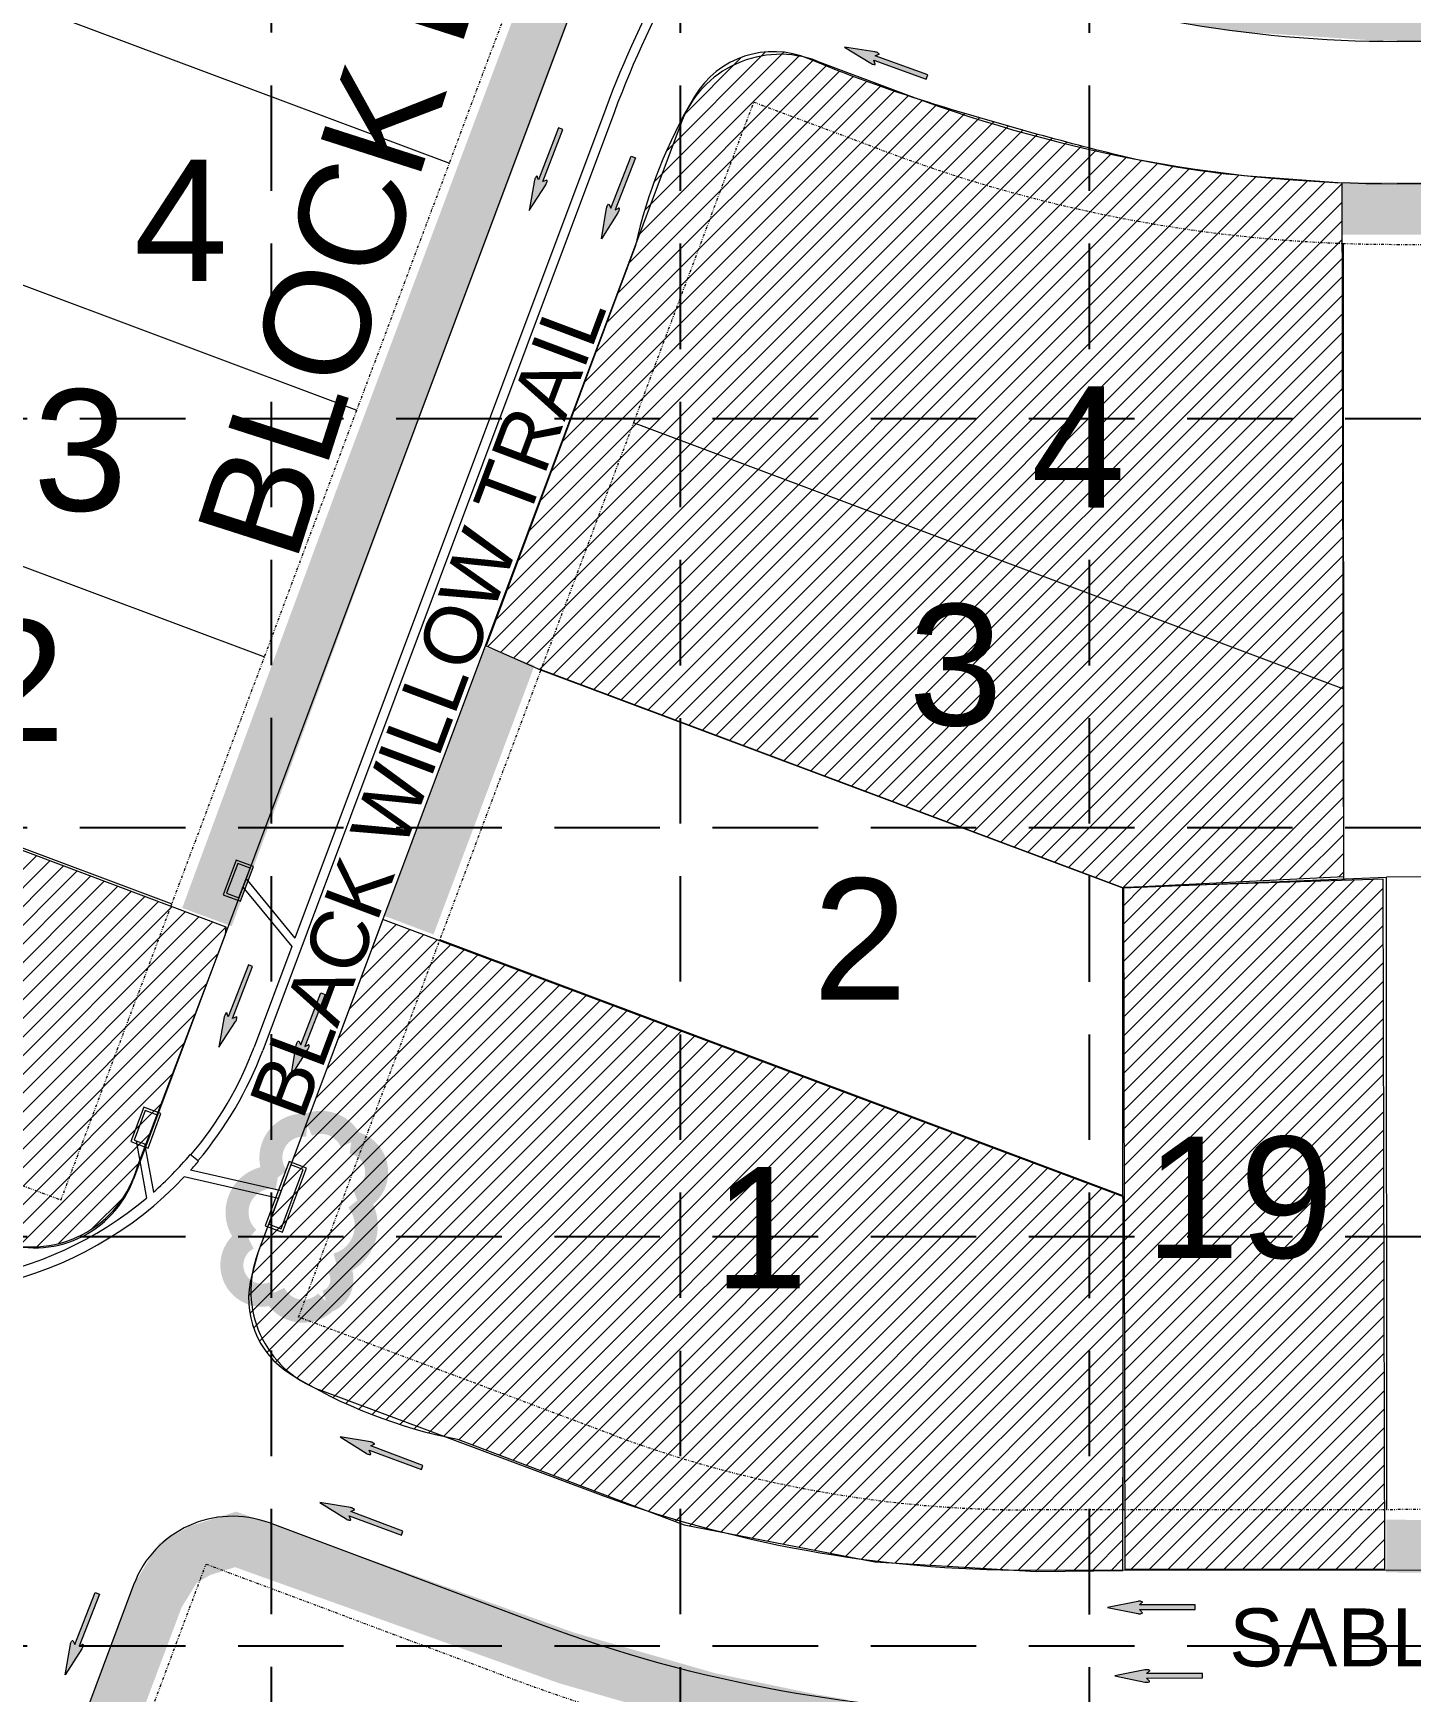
# Model space of a CAD drawing. Extents: x 218174 to 221286, y 216036 to 221010.
# Drawn here: x 219296.7 to 219558, y 217583.1 to 217897.7 of the extents above; entities that cross this region are included whole.
import ezdxf
from ezdxf.enums import TextEntityAlignment as Align

# ---------------------------------------------------------------- set-up
doc = ezdxf.new("R2010")
doc.units = 0
doc.header["$MEASUREMENT"] = 0
doc.linetypes.add('DASHED', pattern=[0.75, 0.5, -0.25])
doc.linetypes.add('DIVIDE', pattern=[1.25, 0.5, -0.25, 0, -0.25, 0, -0.25])
for name, color, linetype, lineweight in [('1 ARROWS', 7, 'Continuous', 0), ('1 BLOCK NUMBERS', 7, 'Continuous', 0), ('1 CURB LINE', 7, 'Continuous', 0), ('1 LOT NUMBERS', 7, 'Continuous', 0), ('1 STORM PIPE', 5, 'Continuous', 0), ('1 STREET NAMES', 7, 'Continuous', 0), ('PH.5-10', 7, 'Continuous', 0), ('PH.5-27', 7, 'Continuous', 0), ('PH.5-29', 7, 'Continuous', 0)]:
    doc.layers.add(name, color=color, linetype=linetype, lineweight=lineweight)
for name, color, linetype in [('1 EROSION BLANKETS', 84, 'Continuous'), ('1 INLET PROTECTION', 5, 'Continuous'), ('1 SODDED LOT', 2, 'Continuous'), ('GRID', 251, 'DASHED')]:
    doc.layers.add(name, color=color, linetype=linetype)
doc.styles.get("Standard").update_dxf_attribs({"font": 'ARIAL.TTF'})
pattern_1 = [(45, (0, 0), (-1.767766952966369, 1.767766952966369), [])]

msp = doc.modelspace()

# ---------------------------------------------------------------- hatches: boundary and pattern name
at = {"layer": '1 ARROWS', "linetype": 'Continuous', "lineweight": 0}
h = msp.add_hatch(color=256, dxfattribs=at)
edge = h.paths.add_edge_path()
edge.add_line((219456.4032871892, 217891.8071887529), (219456.0945066487, 217892.5652273926))
edge.add_line((219456.0945066487, 217892.5652273926), (219466.0486689981, 217888.968602841))
edge.add_line((219466.0486689981, 217888.968602841), (219466.3371497676, 217889.778784825))
edge.add_line((219466.3371497676, 217889.778784825), (219456.3867493844, 217893.3740501081))
edge.add_line((219456.3867493844, 217893.3740501081), (219457.0607614115, 217893.6621538888))
edge.add_line((219457.0607614115, 217893.6621538888), (219457.0620988821, 217893.6632769309))
edge.add_ellipse((219456.5749976773, 217893.889546527), major_axis=(-0.5266708864449745, 0.1903096417592375), ratio=0.2857142857481517, start_angle=162.8173277909528, end_angle=304.726933337379)
edge.add_line((219456.319660072, 217894.1216332586), (219456.3206297125, 217894.1209665627))
edge.add_line((219456.3206297125, 217894.1209665627), (219450.5437, 217895.0004))
edge.add_line((219450.5437, 217895.0004), (219455.5298512629, 217891.9441474487))
edge.add_line((219455.5298512629, 217891.9441474487), (219455.5283444045, 217891.9437355159))
edge.add_ellipse((219455.8807430118, 217891.9543258295), major_axis=(-0.5266708864953467, 0.1903096417445913), ratio=0.2857142856734704, start_angle=54.1684722203697, end_angle=194.4967194445842)
edge.add_line((219456.4032871892, 217891.8071887529), (219456.4032871892, 217891.8071887529))
h = msp.add_hatch(color=256, dxfattribs=at)
edge = h.paths.add_edge_path()
edge.add_line((219394.0728719411, 217869.797748196), (219393.3076484624, 217869.5072297558))
edge.add_line((219393.3076484624, 217869.5072297558), (219397.1418817144, 217879.3723045523))
edge.add_line((219397.1418817144, 217879.3723045523), (219396.3388487157, 217879.68012582))
edge.add_line((219396.3388487157, 217879.68012582), (219392.5060645314, 217869.8187793209))
edge.add_line((219392.5060645314, 217869.8187793209), (219392.2342024401, 217870.4995046343))
edge.add_line((219392.2342024401, 217870.4995046343), (219392.2331117856, 217870.5008686444))
edge.add_ellipse((219391.9952293958, 217870.0193320886), major_axis=(0.2028814224405995, 0.5219569718505458), ratio=0.2857142856948957, start_angle=-17.18267222984461, end_angle=124.7269333305307)
edge.add_line((219391.7570878791, 217869.7696319682), (219391.7577776296, 217869.7705853465))
edge.add_line((219391.7577776296, 217869.7705853465), (219390.7401, 217864.0164))
edge.add_line((219390.7401, 217864.0164), (219393.9150127293, 217868.9278468251))
edge.add_line((219393.9150127293, 217868.9278468251), (219393.915388418, 217868.9263305241))
edge.add_ellipse((219393.9132496073, 217869.2788817213), major_axis=(0.2028814224405849, 0.5219569718179337), ratio=0.2857142857165328, start_angle=234.1684722203754, end_angle=374.4967194431338)
edge.add_line((219394.0728719411, 217869.797748196), (219394.0728719411, 217869.797748196))
h = msp.add_hatch(color=256, dxfattribs=at)
edge = h.paths.add_edge_path()
edge.add_line((219405.8932157575, 217865.1946701068), (219406.2604334276, 217864.4631516894))
edge.add_line((219406.2604334276, 217864.4631516894), (219410.1076312762, 217874.3231784007))
edge.add_line((219410.1076312762, 217874.3231784007), (219410.9073510589, 217874.0068490114))
edge.add_line((219410.9073510589, 217874.0068490114), (219407.0616071777, 217864.1505486896))
edge.add_line((219407.0616071777, 217864.1505486896), (219407.7222375068, 217864.4681389573))
edge.add_line((219407.7222375068, 217864.4681389573), (219407.7239633875, 217864.4684061406))
edge.add_ellipse((219407.5735387571, 217863.9528113878), major_axis=(0.2035434977034157, 0.5216991776579245), ratio=0.2857142857715851, start_angle=235.27306666429962, end_angle=377.1826722196301, ccw=False)
edge.add_line((219407.580093308, 217863.6078206873), (219407.5802299709, 217863.6089894513))
edge.add_line((219407.5802299709, 217863.6089894513), (219404.4384, 217858.682))
edge.add_line((219404.4384, 217858.682), (219405.4211964624, 217864.4471102101))
edge.add_line((219405.4211964624, 217864.4471102101), (219405.4198942594, 217864.4462473206))
edge.add_ellipse((219405.6598960819, 217864.7045031248), major_axis=(0.2035434976990474, 0.5216991776448917), ratio=0.2857142857824418, start_angle=-14.496719439738285, end_angle=125.831527781479, ccw=False)
edge.add_line((219405.8932157575, 217865.1946701068), (219405.8932157575, 217865.1946701068))
h = msp.add_hatch(color=256, dxfattribs=at)
edge = h.paths.add_edge_path()
edge.add_line((219335.2171719411, 217711.082348196), (219334.4519484624, 217710.7918297558))
edge.add_line((219334.4519484624, 217710.7918297558), (219338.2861817144, 217720.6569045523))
edge.add_line((219338.2861817144, 217720.6569045523), (219337.4831487157, 217720.96472582))
edge.add_line((219337.4831487157, 217720.96472582), (219333.6503645314, 217711.1033793209))
edge.add_line((219333.6503645314, 217711.1033793209), (219333.3785024401, 217711.7841046343))
edge.add_line((219333.3785024401, 217711.7841046343), (219333.3774117856, 217711.7854686444))
edge.add_ellipse((219333.1395293958, 217711.3039320886), major_axis=(0.2028814224405995, 0.5219569718505458), ratio=0.2857142856948957, start_angle=-17.18267222984461, end_angle=124.7269333305307)
edge.add_line((219332.9013878791, 217711.0542319682), (219332.9020776296, 217711.0551853465))
edge.add_line((219332.9020776296, 217711.0551853465), (219331.8844, 217705.301))
edge.add_line((219331.8844, 217705.301), (219335.0593127293, 217710.2124468251))
edge.add_line((219335.0593127293, 217710.2124468251), (219335.059688418, 217710.2109305241))
edge.add_ellipse((219335.0575496073, 217710.5634817213), major_axis=(0.2028814224405849, 0.5219569718179337), ratio=0.2857142857165328, start_angle=234.1684722203754, end_angle=374.4967194431338)
edge.add_line((219335.2171719411, 217711.082348196), (219335.2171719411, 217711.082348196))
h = msp.add_hatch(color=256, dxfattribs=at)
edge = h.paths.add_edge_path()
edge.add_line((219347.0375157575, 217706.4792701068), (219347.4047334275, 217705.7477516894))
edge.add_line((219347.4047334275, 217705.7477516894), (219351.2519312762, 217715.6077784007))
edge.add_line((219351.2519312762, 217715.6077784007), (219352.0516510589, 217715.2914490114))
edge.add_line((219352.0516510589, 217715.2914490114), (219348.2059071777, 217705.4351486896))
edge.add_line((219348.2059071777, 217705.4351486896), (219348.8665375068, 217705.7527389573))
edge.add_line((219348.8665375068, 217705.7527389573), (219348.8682633875, 217705.7530061406))
edge.add_ellipse((219348.7178387571, 217705.2374113878), major_axis=(0.2035434977034157, 0.5216991776579245), ratio=0.2857142857715851, start_angle=235.27306666429962, end_angle=377.1826722196301, ccw=False)
edge.add_line((219348.724393308, 217704.8924206873), (219348.7245299709, 217704.8935894514))
edge.add_line((219348.7245299709, 217704.8935894514), (219345.5827, 217699.9666))
edge.add_line((219345.5827, 217699.9666), (219346.5654964624, 217705.7317102101))
edge.add_line((219346.5654964624, 217705.7317102101), (219346.5641942594, 217705.7308473206))
edge.add_ellipse((219346.8041960819, 217705.9891031248), major_axis=(0.2035434976990474, 0.5216991776448917), ratio=0.2857142857824418, start_angle=-14.496719439738285, end_angle=125.831527781479, ccw=False)
edge.add_line((219347.0375157575, 217706.4792701068), (219347.0375157575, 217706.4792701068))
h = msp.add_hatch(color=256, dxfattribs=at)
edge = h.paths.add_edge_path()
edge.add_line((219360.6952064736, 217628.1525165617), (219360.3953205385, 217628.9141177585))
edge.add_line((219360.3953205385, 217628.9141177585), (219370.3066992261, 217625.2012184439))
edge.add_line((219370.3066992261, 217625.2012184439), (219370.6046440386, 217626.0079679969))
edge.add_line((219370.6046440386, 217626.0079679969), (219360.6970111479, 217629.7194640993))
edge.add_line((219360.6970111479, 217629.7194640993), (219361.3743494543, 217629.9996582897))
edge.add_line((219361.3743494543, 217629.9996582897), (219361.3756999793, 217630.0007655987))
edge.add_ellipse((219360.8912808281, 217630.2327215874), major_axis=(-0.5244070599993322, 0.1964616936256212), ratio=0.2857142857422092, start_angle=162.8173277787281, end_angle=304.7269333291549)
edge.add_line((219360.6386774836, 217630.4677813375), (219360.6396392535, 217630.4671033369))
edge.add_line((219360.6396392535, 217630.4671033369), (219354.8734, 217631.4141))
edge.add_line((219354.8734, 217631.4141), (219359.8234336292, 217628.2996901243))
edge.add_line((219359.8234336292, 217628.2996901243), (219359.8219220521, 217628.2992958587))
edge.add_ellipse((219360.174420471, 217628.3057603433), major_axis=(-0.5244070599616105, 0.1964616936404331), ratio=0.2857142857404393, start_angle=54.16847222172433, end_angle=194.4967194400285)
edge.add_line((219360.6952064736, 217628.1525165617), (219360.6952064736, 217628.1525165617))
h = msp.add_hatch(color=256, dxfattribs=at)
edge = h.paths.add_edge_path()
edge.add_line((219356.8887064736, 217615.6962165617), (219356.5888205385, 217616.4578177585))
edge.add_line((219356.5888205385, 217616.4578177585), (219366.5001992261, 217612.7449184439))
edge.add_line((219366.5001992261, 217612.7449184439), (219366.7981440386, 217613.5516679969))
edge.add_line((219366.7981440386, 217613.5516679969), (219356.8905111479, 217617.2631640993))
edge.add_line((219356.8905111479, 217617.2631640993), (219357.5678494543, 217617.5433582897))
edge.add_line((219357.5678494543, 217617.5433582897), (219357.5691999793, 217617.5444655987))
edge.add_ellipse((219357.0847808281, 217617.7764215874), major_axis=(-0.5244070599993322, 0.1964616936256212), ratio=0.2857142857422092, start_angle=162.8173277787281, end_angle=304.7269333291549)
edge.add_line((219356.8321774836, 217618.0114813375), (219356.8331392535, 217618.0108033369))
edge.add_line((219356.8331392535, 217618.0108033369), (219351.0669, 217618.9578))
edge.add_line((219351.0669, 217618.9578), (219356.0169336292, 217615.8433901243))
edge.add_line((219356.0169336292, 217615.8433901243), (219356.0154220521, 217615.8429958587))
edge.add_ellipse((219356.367920471, 217615.8494603433), major_axis=(-0.5244070599616105, 0.1964616936404331), ratio=0.2857142857404393, start_angle=54.16847222172433, end_angle=194.4967194400285)
edge.add_line((219356.8887064736, 217615.6962165617), (219356.8887064736, 217615.6962165617))
h = msp.add_hatch(color=256, dxfattribs=at)
edge = h.paths.add_edge_path()
edge.add_line((219304.1990157575, 217592.7784701068), (219304.5662334276, 217592.0469516894))
edge.add_line((219304.5662334276, 217592.0469516894), (219308.4134312762, 217601.9069784007))
edge.add_line((219308.4134312762, 217601.9069784007), (219309.2131510589, 217601.5906490114))
edge.add_line((219309.2131510589, 217601.5906490114), (219305.3674071777, 217591.7343486896))
edge.add_line((219305.3674071777, 217591.7343486896), (219306.0280375068, 217592.0519389573))
edge.add_line((219306.0280375068, 217592.0519389573), (219306.0297633875, 217592.0522061406))
edge.add_ellipse((219305.8793387571, 217591.5366113878), major_axis=(0.2035434977034157, 0.5216991776579245), ratio=0.2857142857715851, start_angle=235.27306666429962, end_angle=377.1826722196301, ccw=False)
edge.add_line((219305.885893308, 217591.1916206873), (219305.8860299709, 217591.1927894513))
edge.add_line((219305.8860299709, 217591.1927894513), (219302.7442, 217586.2658))
edge.add_line((219302.7442, 217586.2658), (219303.7269964624, 217592.0309102101))
edge.add_line((219303.7269964624, 217592.0309102101), (219303.7256942594, 217592.0300473206))
edge.add_ellipse((219303.9656960819, 217592.2883031247), major_axis=(0.2035434976990474, 0.5216991776448917), ratio=0.2857142857824418, start_angle=-14.496719439738285, end_angle=125.831527781479, ccw=False)
edge.add_line((219304.1990157575, 217592.7784701068), (219304.1990157575, 217592.7784701068))
h = msp.add_hatch(color=256, dxfattribs=at)
edge = h.paths.add_edge_path()
edge.add_line((219507.0607636337, 217598.0618356678), (219506.5123641338, 217598.6694753357))
edge.add_line((219506.5123641338, 217598.6694753357), (219517.0963616695, 217598.6764320087))
edge.add_line((219517.0963616695, 217598.6764320087), (219517.0917964079, 217599.5364291793))
edge.add_line((219517.0917964079, 217599.5364291793), (219506.5117988712, 217599.5294751355))
edge.add_line((219506.5117988712, 217599.5294751355), (219507.0474701054, 217600.0298273223))
edge.add_line((219507.0474701054, 217600.0298273223), (219507.0483453631, 217600.0313386049))
edge.add_ellipse((219506.51330957, 217600.0782662476), major_axis=(0.5599998615532713, 0.0003552633289161045), ratio=0.285714285782874, start_angle=-17.18267221625714, end_angle=124.7269333395045)
edge.add_line((219506.1942133044, 217600.2095640491), (219506.195351993, 217600.2092672761))
edge.add_line((219506.195351993, 217600.2092672761), (219500.4641, 217599.0695))
edge.add_line((219500.4641, 217599.0695), (219506.1928742591, 217597.8932651862))
edge.add_line((219506.1928742591, 217597.8932651862), (219506.1915976449, 217597.8923648714))
edge.add_ellipse((219506.5193414462, 217598.0222915023), major_axis=(0.559999861632264, 0.0003552633078976983), ratio=0.285714285658997, start_angle=234.1684722274062, end_angle=374.4967194531899)
edge.add_line((219507.0607636337, 217598.0618356678), (219507.0607636337, 217598.0618356678))
h = msp.add_hatch(color=256, dxfattribs=at)
edge = h.paths.add_edge_path()
edge.add_line((219508.4110636337, 217585.0627356678), (219507.8626641337, 217585.6703753357))
edge.add_line((219507.8626641337, 217585.6703753357), (219518.4466616695, 217585.6773320087))
edge.add_line((219518.4466616695, 217585.6773320087), (219518.4420964079, 217586.5373291793))
edge.add_line((219518.4420964079, 217586.5373291793), (219507.8620988712, 217586.5303751355))
edge.add_line((219507.8620988712, 217586.5303751355), (219508.3977701054, 217587.0307273223))
edge.add_line((219508.3977701054, 217587.0307273223), (219508.3986453631, 217587.0322386049))
edge.add_ellipse((219507.86360957, 217587.0791662476), major_axis=(0.5599998615532713, 0.0003552633289161045), ratio=0.285714285782874, start_angle=-17.18267221625714, end_angle=124.7269333395045)
edge.add_line((219507.5445133044, 217587.210464049), (219507.545651993, 217587.2101672761))
edge.add_line((219507.545651993, 217587.2101672761), (219501.8144, 217586.0704))
edge.add_line((219501.8144, 217586.0704), (219507.5431742591, 217584.8941651862))
edge.add_line((219507.5431742591, 217584.8941651862), (219507.5418976449, 217584.8932648714))
edge.add_ellipse((219507.8696414462, 217585.0231915023), major_axis=(0.559999861632264, 0.0003552633078976983), ratio=0.285714285658997, start_angle=234.1684722274062, end_angle=374.4967194531899)
edge.add_line((219508.4110636337, 217585.0627356678), (219508.4110636337, 217585.0627356678))
at = {"layer": '1 SODDED LOT', "linetype": 'Continuous', "lineweight": 0}
h = msp.add_hatch(dxfattribs=at)
h.set_pattern_fill('ANSI31', color=256, scale=20, style=0)
h.set_pattern_definition(pattern_1)
h.paths.add_polyline_path([(219765.1061654834, 217737.7112028543), (219820.4559597838, 217737.8803445924), (219820.3674063963, 217869.238810805), (219764.7284529509, 217869.238810805)])
edge = h.paths.add_edge_path()
edge.add_line((219392.9191595434, 217776.9329323082), (219503.1874212205, 217735.6347871001))
edge.add_line((219503.1874212205, 217735.6347871001), (219545.2747610155, 217737.7092689456))
edge.add_line((219545.2747610155, 217737.7092689456), (219544.9620388578, 217869.1989282809))
edge.add_line((219544.9620388578, 217869.1989282809), (219527.9462781606, 217870.4934774914))
edge.add_arc((219540.1072720005, 218030.339514504), 160.3079702316812, 256.0939915324485, 265.6493513546174, ccw=False)
edge.add_arc((219648.6875470878, 218468.8948250548), 612.1048676870912, 252.6748337847304, 256.09399153244783, ccw=False)
edge.add_arc((219542.3894157452, 218128.1380474948), 255.1532264525371, 247.2631150643335, 252.6748337847356, ccw=False)
edge.add_arc((219437.0571690961, 217876.7878352619), 17.37532503085557, 67.26311506433757, 149.2815408320726)
edge.add_arc((219504.7329934974, 217836.575375594), 96.09672695517695, 149.2815408320733, 167.4738396491667)
edge.add_line((219410.9236490118, 217857.4173481176), (219382.5628099379, 217781.4852028124))
edge.add_line((219382.5628099379, 217781.4852028124), (219392.9191595434, 217776.9329323082))
edge = h.paths.add_edge_path()
edge.add_line((219503.4939324754, 217676.9185169477), (219362.9973775945, 217729.5505135075))
edge.add_line((219362.9973775945, 217729.5505135075), (219339.3473268799, 217666.4878125329))
edge.add_line((219339.3473268799, 217666.4878125329), (219338.1342159053, 217662.0878228623))
edge.add_arc((219354.3549170688, 217657.6156508641), 16.82591657585175, 164.5860589113822, 238.3547042884601)
edge.add_arc((219394.9915523368, 217723.5527015924), 94.27932698923483, 238.3547042884571, 259.0998695616377)
edge.add_line((219377.163550473, 217630.9743356148), (219420.1330092127, 217614.6985716896))
edge.add_line((219420.1330092127, 217614.6985716896), (219456.3142073067, 217607.7152621635))
edge.add_line((219456.3142073067, 217607.7152621635), (219486.9383335118, 217605.8493645292))
edge.add_line((219486.9383335118, 217605.8493645292), (219503.3708029281, 217606.0359461865))
edge.add_line((219503.3708029281, 217606.0359461865), (219503.4939324754, 217676.9185169477))
h.paths.add_polyline_path([(219603.4444759357, 217617.6123004232), (219603.3948313999, 217737.5521012289), (219653.3020606622, 217737.670556031), (219653.5884238337, 217606.336223146), (219603.6218388302, 217606.2179073074)])
edge = h.paths.add_edge_path()
edge.add_line((219852.9123236596, 217617.6052711863), (219855.3005118329, 217737.6588599365))
edge.add_line((219855.3005118329, 217737.6588599365), (219875.2088671156, 217737.8274226601))
edge.add_line((219875.2088671156, 217737.8274226601), (219897.6026933723, 217737.7970012343))
edge.add_line((219897.6026933723, 217737.7970012343), (219935.7913363573, 217732.254986373))
edge.add_line((219935.7913363573, 217732.254986373), (219947.0355462575, 217729.8720750428))
edge.add_line((219947.0355462575, 217729.8720750428), (219930.2047466727, 217615.4713824452))
edge.add_arc((219912.3045011365, 217618.1048931199), 18.09293145760962, 260.3650620723883, 351.6305997655007, ccw=False)
edge.add_arc((219833.2218586187, 217152.2679152177), 454.4090837006611, 80.3650620723886, 85.7845043544528)
edge.add_arc((219831.6893068656, 217131.4755206466), 475.2578819124253, 85.78450435445103, 87.49857078249657)
edge.add_line((219852.4316083198, 217606.2805451043), (219852.9123236596, 217617.6052711863))
edge = h.paths.add_edge_path()
edge.add_line((220000.0525809571, 218320.7632946134), (219925.434517199, 218320.7632946134))
edge.add_line((219925.434517199, 218320.7632946134), (219925.434517199, 218269.9905601809))
edge.add_line((219925.434517199, 218269.9905601809), (219923.4472844212, 218248.1023269008))
edge.add_line((219923.4472844212, 218248.1023269008), (219920.534306976, 218229.5565594878))
edge.add_line((219920.534306976, 218229.5565594878), (219917.7289211493, 218215.0147241945))
edge.add_line((219917.7289211493, 218215.0147241945), (219916.6530263058, 218207.9868073855))
edge.add_line((219916.6530263058, 218207.9868073855), (219916.4972628395, 218205.0294441133))
edge.add_line((219916.4972628395, 218205.0294441133), (219917.353983247, 218200.2821151785))
edge.add_arc((219934.1992905071, 218203.3220811673), 17.11741130833459, 190.2297042983687, 277.5072626087335)
edge.add_line((219936.4357121874, 218186.3513950302), (219975.899639205, 218186.6216442937))
edge.add_arc((219975.7769790978, 218204.5334397019), 17.91221539188102, 270.3923557880413, 313.4071270366879)
edge.add_arc((220009.5342013662, 218168.8450715152), 31.21221518089459, 105.3867092977666, 133.4071270366938, ccw=False)
edge.add_line((220001.2525871402, 218198.9385465939), (220000.0525809571, 218320.7632946134))
edge = h.paths.add_edge_path()
edge.add_line((220103.9063460088, 218319.2931418621), (220193.1174061307, 218318.0194140158))
edge.add_line((220193.1174061307, 218318.0194140158), (220163.8746402019, 218119.3564555208))
edge.add_line((220163.8746402019, 218119.3564555208), (220042.1798327391, 218137.385892475))
edge.add_line((220042.1798327391, 218137.385892475), (220044.5861840681, 218140.0835561292))
edge.add_arc((220017.8112615566, 218163.9671378602), 35.87926910901607, 318.266620132014, 424.3727808259927)
edge.add_line((220033.3295523622, 218196.3168612325), (220103.9063460088, 218319.2931418621))
h.paths.add_polyline_path([(220038.0755571806, 218086.6000838933), (220156.7645438057, 218069.3358957644), (220149.3917326238, 218020.026713317), (220019.239468379, 218038.7625364746), (220026.7336376136, 218088.8372225137)])
h.paths.add_polyline_path([(220135.1579868303, 217920.9188147582), (220004.8329058157, 217939.7023602972), (220019.4060676236, 218038.7803422446), (220149.5912344302, 218019.9564301764)])
h.paths.add_polyline_path([(220113.4777527536, 217772.4574738778), (219983.324186567, 217791.3613502262), (219990.7721261952, 217841.3908731282), (220120.6636178954, 217821.9098234694)])
at = {"layer": '1 SODDED LOT', "lineweight": 0}
h = msp.add_hatch(dxfattribs=at)
h.set_pattern_fill('ANSI31', color=256, scale=20, style=0)
h.set_pattern_definition(pattern_1)
edge = h.paths.add_edge_path()
edge.add_line((219333.2442447657, 217728.0850613184), (219210.5836443657, 217774.271691537))
edge.add_line((219210.5836443657, 217774.271691537), (219185.8771272681, 217708.0417981517))
edge.add_line((219185.8771272681, 217708.0417981517), (219289.0447995017, 217668.804488509))
edge.add_arc((219296.422185386, 217688.2020398646), 20.75309184376844, 249.1769078310504, 345.2017857454889)
edge.add_line((219316.4869251826, 217682.901375947), (219333.1573860765, 217726.7299156248))
edge.add_line((219333.1573860765, 217726.7299156248), (219333.2442447657, 217728.0850613184))
h = msp.add_hatch(dxfattribs=at)
h.set_pattern_fill('ANSI31', color=256, scale=20, style=0)
h.set_pattern_definition(pattern_1)
h.paths.add_polyline_path([(219503.4645937482, 217735.6361273538), (219503.7046782892, 217606.3214582752), (219553.0369951117, 217606.3214582752), (219552.7380153436, 217737.1939044171)])

# ---------------------------------------------------------------- linework, layer by layer
at = {"layer": '1 ARROWS', "linetype": 'Continuous', "lineweight": 0}
for p, q in [((219456.3206297125, 217894.1209665627), (219450.5437, 217895.0004)), ((219450.5437, 217895.0004), (219455.5298512629, 217891.9441474487)), ((219456.319660072, 217894.1216332586), (219456.3206297125, 217894.1209665627)), ((219456.3867493844, 217893.3740501081), (219457.0607614115, 217893.6621538888)), ((219466.3371497676, 217889.778784825), (219456.3867493844, 217893.3740501081)), ((219457.0607614115, 217893.6621538888), (219457.0620988821, 217893.6632769309)), ((219455.5298512629, 217891.9441474487), (219455.5283444045, 217891.9437355159)), ((219456.4032871892, 217891.8071887529), (219456.0945066487, 217892.5652273926)), ((219456.0945066487, 217892.5652273926), (219466.0486689981, 217888.968602841)), ((219456.4032871892, 217891.8071887529), (219456.4032871892, 217891.8071887529)), ((219466.0486689981, 217888.968602841), (219466.3371497676, 217889.778784825)), ((219396.3388487157, 217879.68012582), (219392.5060645314, 217869.8187793209)), ((219393.3076484624, 217869.5072297558), (219397.1418817144, 217879.3723045523)), ((219397.1418817144, 217879.3723045523), (219396.3388487157, 217879.68012582)), ((219406.2604334276, 217864.4631516894), (219410.1076312762, 217874.3231784007)), ((219410.1076312762, 217874.3231784007), (219410.9073510589, 217874.0068490114)), ((219410.9073510589, 217874.0068490114), (219407.0616071777, 217864.1505486896)), ((219391.7577776296, 217869.7705853465), (219390.7401, 217864.0164)), ((219390.7401, 217864.0164), (219393.9150127293, 217868.9278468251)), ((219391.7570878791, 217869.7696319682), (219391.7577776296, 217869.7705853465)), ((219392.2342024401, 217870.4995046343), (219392.2331117856, 217870.5008686444)), ((219392.5060645314, 217869.8187793209), (219392.2342024401, 217870.4995046343)), ((219394.0728719411, 217869.797748196), (219393.3076484624, 217869.5072297558)), ((219393.9150127293, 217868.9278468251), (219393.915388418, 217868.9263305241)), ((219394.0728719411, 217869.797748196), (219394.0728719411, 217869.797748196)), ((219405.8932157575, 217865.1946701068), (219406.2604334276, 217864.4631516894)), ((219405.8932157575, 217865.1946701068), (219405.8932157575, 217865.1946701068)), ((219404.4384, 217858.682), (219405.4211964624, 217864.4471102101)), ((219407.5802299709, 217863.6089894513), (219404.4384, 217858.682)), ((219405.4211964624, 217864.4471102101), (219405.4198942594, 217864.4462473206)), ((219407.0616071777, 217864.1505486896), (219407.7222375068, 217864.4681389573)), ((219407.580093308, 217863.6078206873), (219407.5802299709, 217863.6089894513)), ((219407.7222375068, 217864.4681389573), (219407.7239633875, 217864.4684061406)), ((219337.4831487157, 217720.96472582), (219333.6503645314, 217711.1033793209)), ((219334.4519484624, 217710.7918297558), (219338.2861817144, 217720.6569045523)), ((219338.2861817144, 217720.6569045523), (219337.4831487157, 217720.96472582)), ((219347.4047334275, 217705.7477516894), (219351.2519312762, 217715.6077784007)), ((219352.0516510589, 217715.2914490114), (219348.2059071777, 217705.4351486896)), ((219351.2519312762, 217715.6077784007), (219352.0516510589, 217715.2914490114)), ((219332.9020776296, 217711.0551853465), (219331.8844, 217705.301)), ((219332.9013878791, 217711.0542319682), (219332.9020776296, 217711.0551853465)), ((219333.3785024401, 217711.7841046343), (219333.3774117856, 217711.7854686444)), ((219333.6503645314, 217711.1033793209), (219333.3785024401, 217711.7841046343)), ((219335.2171719411, 217711.082348196), (219334.4519484624, 217710.7918297558)), ((219335.2171719411, 217711.082348196), (219335.2171719411, 217711.082348196)), ((219331.8844, 217705.301), (219335.0593127293, 217710.2124468251)), ((219335.0593127293, 217710.2124468251), (219335.059688418, 217710.2109305241)), ((219345.5827, 217699.9666), (219346.5654964624, 217705.7317102101)), ((219348.7245299709, 217704.8935894514), (219345.5827, 217699.9666)), ((219346.5654964624, 217705.7317102101), (219346.5641942594, 217705.7308473206)), ((219347.0375157575, 217706.4792701068), (219347.4047334275, 217705.7477516894)), ((219347.0375157575, 217706.4792701068), (219347.0375157575, 217706.4792701068)), ((219348.2059071777, 217705.4351486896), (219348.8665375068, 217705.7527389573)), ((219348.724393308, 217704.8924206873), (219348.7245299709, 217704.8935894514)), ((219348.8665375068, 217705.7527389573), (219348.8682633875, 217705.7530061406)), ((219360.6396392535, 217630.4671033369), (219354.8734, 217631.4141)), ((219354.8734, 217631.4141), (219359.8234336292, 217628.2996901243)), ((219360.6952064736, 217628.1525165617), (219360.3953205385, 217628.9141177585)), ((219360.3953205385, 217628.9141177585), (219370.3066992261, 217625.2012184439)), ((219360.6386774836, 217630.4677813375), (219360.6396392535, 217630.4671033369)), ((219360.6970111479, 217629.7194640993), (219361.3743494543, 217629.9996582897)), ((219370.6046440386, 217626.0079679969), (219360.6970111479, 217629.7194640993)), ((219361.3743494543, 217629.9996582897), (219361.3756999793, 217630.0007655987)), ((219359.8234336292, 217628.2996901243), (219359.8219220521, 217628.2992958587)), ((219360.6952064736, 217628.1525165617), (219360.6952064736, 217628.1525165617)), ((219370.3066992261, 217625.2012184439), (219370.6046440386, 217626.0079679969)), ((219356.8331392535, 217618.0108033369), (219351.0669, 217618.9578)), ((219351.0669, 217618.9578), (219356.0169336292, 217615.8433901243)), ((219356.8887064736, 217615.6962165617), (219356.5888205385, 217616.4578177585)), ((219356.5888205385, 217616.4578177585), (219366.5001992261, 217612.7449184439)), ((219356.8321774836, 217618.0114813375), (219356.8331392535, 217618.0108033369)), ((219356.8905111479, 217617.2631640993), (219357.5678494543, 217617.5433582897)), ((219366.7981440386, 217613.5516679969), (219356.8905111479, 217617.2631640993)), ((219357.5678494543, 217617.5433582897), (219357.5691999793, 217617.5444655987)), ((219356.0169336292, 217615.8433901243), (219356.0154220521, 217615.8429958587)), ((219356.8887064736, 217615.6962165617), (219356.8887064736, 217615.6962165617)), ((219366.5001992261, 217612.7449184439), (219366.7981440386, 217613.5516679969)), ((219304.5662334276, 217592.0469516894), (219308.4134312762, 217601.9069784007)), ((219309.2131510589, 217601.5906490114), (219305.3674071777, 217591.7343486896)), ((219308.4134312762, 217601.9069784007), (219309.2131510589, 217601.5906490114)), ((219506.195351993, 217600.2092672761), (219500.4641, 217599.0695)), ((219500.4641, 217599.0695), (219506.1928742591, 217597.8932651862)), ((219506.1928742591, 217597.8932651862), (219506.1915976449, 217597.8923648714)), ((219506.1942133044, 217600.2095640491), (219506.195351993, 217600.2092672761)), ((219506.5117988712, 217599.5294751355), (219507.0474701054, 217600.0298273223)), ((219517.0917964079, 217599.5364291793), (219506.5117988712, 217599.5294751355)), ((219506.5123641338, 217598.6694753357), (219517.0963616695, 217598.6764320087)), ((219507.0607636337, 217598.0618356678), (219506.5123641338, 217598.6694753357)), ((219507.0474701054, 217600.0298273223), (219507.0483453631, 217600.0313386049)), ((219507.0607636337, 217598.0618356678), (219507.0607636337, 217598.0618356678)), ((219517.0963616695, 217598.6764320087), (219517.0917964079, 217599.5364291793)), ((219302.7442, 217586.2658), (219303.7269964624, 217592.0309102101)), ((219305.8860299709, 217591.1927894513), (219302.7442, 217586.2658)), ((219303.7269964624, 217592.0309102101), (219303.7256942594, 217592.0300473206)), ((219304.1990157575, 217592.7784701068), (219304.5662334276, 217592.0469516894)), ((219304.1990157575, 217592.7784701068), (219304.1990157575, 217592.7784701068)), ((219305.3674071777, 217591.7343486896), (219306.0280375068, 217592.0519389573)), ((219305.885893308, 217591.1916206873), (219305.8860299709, 217591.1927894513)), ((219306.0280375068, 217592.0519389573), (219306.0297633875, 217592.0522061406)), ((219507.545651993, 217587.2101672761), (219501.8144, 217586.0704)), ((219501.8144, 217586.0704), (219507.5431742591, 217584.8941651862)), ((219507.5431742591, 217584.8941651862), (219507.5418976449, 217584.8932648714)), ((219507.5445133044, 217587.210464049), (219507.545651993, 217587.2101672761)), ((219507.8620988712, 217586.5303751355), (219508.3977701054, 217587.0307273223)), ((219518.4420964079, 217586.5373291793), (219507.8620988712, 217586.5303751355)), ((219507.8626641337, 217585.6703753357), (219518.4466616695, 217585.6773320087)), ((219508.4110636337, 217585.0627356678), (219507.8626641337, 217585.6703753357)), ((219508.3977701054, 217587.0307273223), (219508.3986453631, 217587.0322386049)), ((219508.4110636337, 217585.0627356678), (219508.4110636337, 217585.0627356678)), ((219518.4466616695, 217585.6773320087), (219518.4420964079, 217586.5373291793))]:
    msp.add_line(p, q, dxfattribs=at)
for centre, major_axis, ratio, start_param, end_param in [((219456.5749976773, 217893.889546527), (-0.5266708864449745, 0.1903096417592375), 0.2857142857481517, 2.841698449250992, 5.318488306242537), ((219455.8807430118, 217891.9543258295), (-0.5266708864953467, 0.1903096417445913), 0.2857142856734704, 0.9454181910205346, 3.394608138635671), ((219391.9952293958, 217870.0193320886), (0.2028814224405994, 0.5219569718505457), 0.2857142856948957, -0.2998942047017843, 2.176895652533218), ((219393.9132496073, 217869.2788817213), (0.2028814224405849, 0.5219569718179335), 0.2857142857165328, 4.087010844610428, 6.53620079220015), ((219333.1395293958, 217711.3039320886), (0.2028814224405994, 0.5219569718505457), 0.2857142856948957, -0.2998942047017843, 2.176895652533218), ((219335.0575496073, 217710.5634817213), (0.2028814224405849, 0.5219569718179335), 0.2857142857165328, 4.087010844610428, 6.53620079220015), ((219360.8912808281, 217630.2327215874), (-0.5244070599993322, 0.1964616936256212), 0.2857142857422092, 2.84169844903763, 5.318488306098999), ((219360.174420471, 217628.3057603433), (-0.5244070599616105, 0.1964616936404331), 0.2857142857404393, 0.9454181910441775, 3.394608138556159), ((219357.0847808281, 217617.7764215874), (-0.5244070599993322, 0.1964616936256212), 0.2857142857422092, 2.84169844903763, 5.318488306098999), ((219356.367920471, 217615.8494603433), (-0.5244070599616105, 0.1964616936404331), 0.2857142857404393, 0.9454181910441775, 3.394608138556159), ((219506.5193414462, 217598.0222915023), (0.559999861632264, 0.0003552633078976983), 0.285714285658997, 4.087010844733138, 6.536200792375663), ((219506.51330957, 217600.0782662476), (0.5599998615532712, 0.0003552633289161044), 0.285714285782874, -0.2998942044646382, 2.17689565268984), ((219507.8696414462, 217585.0231915023), (0.559999861632264, 0.0003552633078976983), 0.285714285658997, 4.087010844733138, 6.536200792375663), ((219507.86360957, 217587.0791662476), (0.5599998615532712, 0.0003552633289161044), 0.285714285782874, -0.2998942044646382, 2.17689565268984)]:
    msp.add_ellipse(centre, major_axis=major_axis, ratio=ratio, start_param=start_param, end_param=end_param, dxfattribs=at)
at = {"layer": '1 ARROWS', "linetype": 'Continuous', "lineweight": 0, "extrusion": (0, 0, -1)}
for centre, major_axis, ratio, start_param, end_param in [((219405.6598960819, 217864.7045031248), (0.2035434976990474, 0.5216991776448917), 0.2857142857824418, 4.087010844578062, 6.536200792140887), ((219407.5735387571, 217863.9528113878), (0.2035434977034155, 0.5216991776579238), 0.2857142857715851, -0.2998942045235069, 2.176895652623446), ((219346.8041960819, 217705.9891031248), (0.2035434976990474, 0.5216991776448917), 0.2857142857824418, 4.087010844578062, 6.536200792140887), ((219348.7178387571, 217705.2374113878), (0.2035434977034155, 0.5216991776579238), 0.2857142857715851, -0.2998942045235069, 2.176895652623446), ((219303.9656960819, 217592.2883031247), (0.2035434976990474, 0.5216991776448917), 0.2857142857824418, 4.087010844578062, 6.536200792140887), ((219305.8793387571, 217591.5366113878), (0.2035434977034155, 0.5216991776579238), 0.2857142857715851, -0.2998942045235069, 2.176895652623446)]:
    msp.add_ellipse(centre, major_axis=major_axis, ratio=ratio, start_param=start_param, end_param=end_param, dxfattribs=at)
at = {"layer": '1 ARROWS', "linetype": 'Continuous', "lineweight": 0}
for p in [(219457.0607614115, 217893.6621538888), (219392.2342024401, 217870.4995046343), (219407.7222375068, 217864.4681389573), (219333.3785024401, 217711.7841046343), (219348.8665375068, 217705.7527389573), (219361.3743494543, 217629.9996582897), (219357.5678494543, 217617.5433582897), (219507.0474701054, 217600.0298273223), (219306.0280375068, 217592.0519389573), (219508.3977701054, 217587.0307273223)]:
    msp.add_point(p, dxfattribs=at)
at = {"layer": '1 CURB LINE', "color": 7, "linetype": 'Continuous', "lineweight": 0}
for p, q in [((219485.0834673116, 218132.4442168767), (219315.6921160009, 217680.2634157964)), ((219889.831223957, 217896.3254517441), (219555.3737062441, 217896.1056260933)), ((219445.344, 217892.3835), (219462.7818, 217885.8511)), ((219419.5989097324, 217880.6705658651), (219339.2222292581, 217666.1094830103)), ((219889.848969982, 217869.3254575732), (219555.3914937193, 217869.1056319498)), ((219315.7184261971, 217603.3673865871), (219230.5586157964, 217376.0380041322))]:
    msp.add_line(p, q, dxfattribs=at)
for points in [[(219907.9667658834, 217600.288362215), (219885.7287818776, 217603.5344517979, 0.03641710190125099), (219847.4957089114, 217606.2975636524), (219485.5093212828, 217606.0596443657, -0.09001337773013113), (219402.3889571307, 217621.089343144), (219350.9351515854, 217640.3644420209)], [(219904.0668925871, 217573.5714951018), (219881.8289075224, 217576.8175848406, 0.03641710190125099), (219847.5134549364, 217579.2975694815), (219485.5270673074, 217579.0596501976, -0.09001337773013113), (219392.917274688, 217595.8052131046), (219341.4634724754, 217615.0803107334)]]:
    msp.add_lwpolyline(points, format="xyb", dxfattribs=at)
for centre, radius, start, end in [((219555.2182758209, 218132.6055172551), 236.4999712600081, 249.4635777777778, 270.0376555555556), ((219438.3278949438, 217873.654504799), 20, 69.46355000000001, 159.4635583333334), ((219555.2182758209, 218132.6055172551), 263.4999712600081, 249.4635777777778, 270.0376638888889), ((219296.9631307876, 217687.2794768629), 20, 249.463558693367, 339.4635586934518), ((219357.9512159851, 217659.0934259844), 20, 159.4635586929431, 249.4635586948929), ((219334.4474114099, 217596.3513255194), 20, 69.4635586942995, 159.4635586934517)]:
    msp.add_arc(centre, radius, start, end, dxfattribs=at)
at = {"layer": '1 EROSION BLANKETS', "lineweight": 0, "const_width": 10, "flags": 128}
for points in [[(219603.5628672685, 217899.7955871172), (219587.3062453719, 217900.1271077033), (219550.9386988505, 217901.304209597), (219525.5361917527, 217902.9418249443), (219501.2808874926, 217906.8721179901), (219469.1685564082, 217917.1212781745), (219454.2627525133, 217922.9394135071), (219449.3717839428, 217927.3612088666), (219447.508555788, 217931.3175459881), (219446.8098398942, 217935.7393413475), (219447.9641500535, 217942.8073491259), (219495.9468745221, 218070.6584808607), (219505.6295439347, 218096.310864744)], [(219329.6283098127, 217730.0053526181), (219360.0286514272, 217812.3741945282), (219408.3219637225, 217941.1587904031), (219434.4987420266, 218011.2003772324)], [(219404.8869716353, 217321.0919527312), (219370.2270818922, 217321.1478507984), (219347.5248234829, 217322.6071180758), (219320.4414454591, 217327.7808796661), (219294.0533470564, 217335.8969269891), (219263.3000938342, 217347.3970365863), (219244.0189330182, 217354.9509881384), (219237.9759380223, 217358.676587951), (219235.0971739007, 217363.44910402), (219234.1811831252, 217369.5945215519), (219235.4732003118, 217375.3432561973), (219253.6280107027, 217423.821355862), (219301.9504139277, 217552.4192195359), (219320.3190415842, 217601.3065898641), (219324.1373808373, 217607.4901876173), (219328.3506993595, 217609.8583688166), (219335.0656670835, 217611.9634226317), (219340.2006537013, 217610.1214962009), (219397.8695265417, 217589.4714392721), (219424.9260760266, 217581.7022911624), (219444.2058708709, 217577.6677523322), (219449.2670523275, 217576.8248692325), (219450.105865699, 217576.6486287756)]]:
    msp.add_lwpolyline(points, dxfattribs=at)
at = {"layer": '1 EROSION BLANKETS', "linetype": 'Continuous', "lineweight": 0, "const_width": 10, "flags": 128}
for points in [[(219544.9735855878, 217864.4546218022), (219600.3886591722, 217864.4083051073)], [(219367.9259744181, 217728.4773678908), (219387.0886158414, 217779.4841747562)], [(219553.3316759582, 217610.7010842019), (219603.3323168489, 217610.3772237789)]]:
    msp.add_lwpolyline(points, dxfattribs=at)
at = {"layer": '1 INLET PROTECTION', "color": 170, "ltscale": 100, "const_width": 4.365771642706343}
msp.add_lwpolyline([(219358.1386249211, 217676.2801614772, 0.5205670505517462), (219358.1386249211, 217676.2801614772, 0.7651954600696135), (219357.0127197164, 217687.2788832241, 0.4178788784126488), (219348.6769835048, 217690.5235255925, 0.6649002420699669), (219343.0457442541, 217680.5929535456, 0.744833174426672), (219337.5114620564, 217669.0810349601, 0.9756416855879776), (219342.338899107, 217658.7536376128, 0.5205670505517462), (219352.2619645561, 217657.0821682374, 0.5205670505517462), (219354.2270975777, 217664.0806938583, 0.5402640007904789), (219358.1386249211, 217676.2801614772)], format="xyb", close=True, dxfattribs=at)
at = {"layer": '1 SODDED LOT', "linetype": 'Continuous', "lineweight": 0, "flags": 128}
for points in [[(219392.9191595434, 217776.9329323082), (219503.1874212205, 217735.6347871001), (219545.2747610155, 217737.7092689456), (219544.9620388578, 217869.1989282809), (219527.9462781606, 217870.4934774914, -0.04171729795116556), (219501.5804835155, 217874.7299650257, -0.01491999703300971), (219466.4062627216, 217884.5610998463, -0.02361746715107426), (219443.772729766, 217892.8129145072, 0.3739763185762069), (219422.1198151243, 217885.6634972793, 0.07954602176867084), (219410.9236490118, 217857.4173481176), (219382.5628099379, 217781.4852028124)], [(219503.4939324754, 217676.9185169477), (219362.9973775945, 217729.5505135075), (219339.3473268799, 217666.4878125329), (219338.1342159053, 217662.0878228623, 0.3334732083646852), (219345.5270471106, 217643.2915390026, 0.0907658912452971), (219377.163550473, 217630.9743356148), (219420.1330092127, 217614.6985716896), (219456.3142073067, 217607.7152621635), (219486.9383335118, 217605.8493645292), (219503.3708029281, 217606.0359461865)]]:
    msp.add_lwpolyline(points, format="xyb", close=True, dxfattribs=at)
at = {"layer": '1 SODDED LOT', "lineweight": 0, "flags": 128}
msp.add_lwpolyline([(219333.2442447657, 217728.0850613184), (219210.5836443657, 217774.271691537), (219185.8771272681, 217708.0417981517), (219289.0447995017, 217668.804488509, 0.4453587597630685), (219316.4869251826, 217682.901375947), (219333.1573860765, 217726.7299156248)], format="xyb", close=True, dxfattribs=at)
msp.add_lwpolyline([(219503.4645937482, 217735.6361273538), (219503.7046782892, 217606.3214582752), (219553.0369951117, 217606.3214582752), (219552.7380153436, 217737.1939044171)], close=True, dxfattribs=at)
at = {"layer": '1 STORM PIPE', "linetype": 'Continuous', "lineweight": 0}
for p, q in [((219406.9053, 217882.7746), (219340.2039, 217704.7187)), ((219405.2665, 217883.3886), (219346.3173, 217726.0269)), ((219336.4441, 217735.6596), (219345.7097, 217724.4049)), ((219337.0517, 217737.2816), (219346.3173, 217726.0269)), ((219345.7097, 217724.4049), (219338.5651, 217705.3327)), ((219316.167, 217687.5837), (219318.1412, 217676.6879)), ((219317.8024, 217686.9711), (219319.4603, 217677.8214)), ((219327.9972, 217683.6772), (219326.4714, 217684.9703)), ((219343.174, 217676.6583), (219325.3346, 217680.7087)), ((219343.705, 217678.0759), (219326.5116, 217681.9797))]:
    msp.add_line(p, q, dxfattribs=at)
for centre, radius, start, end in [((219593.3758, 217812.9211), 200.875, 142.7718833333334, 159.4635944444445), ((219593.3758, 217812.9211), 199.125, 141.7555611111111, 159.4635944444445), ((219273.8330553296, 217729.5819601597), 69.12499999999973, 319.718325, 339.4635444444445), ((219273.8330553296, 217729.5819601597), 70.87499999999973, 319.718325, 339.4635444444445), ((219273.8330553296, 217729.5819601597), 68.99999999999974, 311.3963611111112, 319.718325), ((219273.8330553296, 217729.5819601597), 70.99999999999973, 317.8978972222222, 319.718325), ((219273.8330553296, 217729.5819601597), 70.99999999999973, 249.4635527777779, 316.4999305555556), ((219273.8330553296, 217729.5819601597), 68.99999999999974, 249.4635527777778, 309.9521388888889)]:
    msp.add_arc(centre, radius, start, end, dxfattribs=at)
at = {"layer": 'GRID', "color": 253, "linetype": 'DASHED', "ltscale": 40}
for p, q in [((219341.8400059447, 216427.7683959682), (219341.8400059447, 220928.2973227122)), ((219419.4327881263, 216427.7561967602), (219419.4327881263, 220928.2973227122)), ((219497.025570308, 216427.7439975522), (219497.025570308, 220928.2973227122)), ((218255.5410554017, 217824.5860354464), (221204.0667783041, 217824.5860354464)), ((218255.5410554017, 217746.9932532646), (221204.0667783041, 217746.9932532646)), ((218255.5410554017, 217669.4004710832), (221204.0667783041, 217669.4004710832)), ((218255.5410554017, 217591.8076889014), (221204.0667783041, 217591.8076889014))]:
    msp.add_line(p, q, dxfattribs=at)
at = {"layer": 'PH.5-10', "color": 7, "linetype": 'Continuous', "lineweight": 0}
for points in [[(219332.7107, 217734.2454), (219335.9883, 217733.0176), (219338.4439, 217739.5728), (219335.1663, 217740.8006)], [(219333.3543, 217734.5382), (219335.6955, 217733.6612), (219337.8003, 217739.28), (219335.4591, 217740.157)], [(219315.1705, 217687.4231), (219318.4481, 217686.1953), (219320.9037, 217692.7503), (219317.6261, 217693.9781)], [(219315.8141, 217687.7159), (219318.1553, 217686.8389), (219320.2601, 217692.4575), (219317.9189, 217693.3345)], [(219340.6911, 217671.4556), (219343.9687, 217670.2278), (219348.5291, 217682.4016), (219345.2515, 217683.6294)], [(219341.3347, 217671.7484), (219343.6759, 217670.8714), (219347.8855, 217682.1088), (219345.5443, 217682.9858)]]:
    msp.add_lwpolyline(points, close=True, dxfattribs=at)
at = {"layer": 'PH.5-27', "color": 7, "linetype": 'DIVIDE', "lineweight": 0}
for p, q in [((219347.0095713157, 217654.1154332225), (219433.3499452376, 217884.5962644063)), ((219433.3499, 217884.5963), (219458.7476, 217875.082)), ((219555.399069866, 217857.6056344463), (219889.8565284738, 217857.8254600604)), ((219406.4231922452, 217631.8585096408), (219347.0095713157, 217654.1154332225)), ((219847.4881504196, 217617.7975611683), (219485.5017627918, 217617.5596418806))]:
    msp.add_line(p, q, dxfattribs=at)
msp.add_lwpolyline([(218908.6324089938, 217823.6751240059), (219301.9411235511, 217676.337832194), (219476.1667758507, 218141.4235311808)], dxfattribs=at)
msp.add_lwpolyline([(219910.8166994568, 217560.964350737), (219875.7031739555, 217320.4121421949), (219845.0543244268, 217324.885970002, 0.03641710190125099), (219805.152635374, 217327.7696730766), (219376.8381478142, 217327.4881589616, -0.09001337773013113), (219297.7595772668, 217341.787026719), (219238.3459563402, 217364.0439503037), (219329.4694186468, 217607.2929701895), (219388.8830395767, 217585.0360466074, 0.09001337773013113), (219485.5346258004, 217567.5596526811), (219847.5210134284, 217567.7975719675, -0.03641710190125099), (219880.1678499283, 217565.4381785424), (219910.8166994568, 217560.964350737)], format="xyb", dxfattribs=at)
for centre, radius, start, end in [((219555.2182758209, 218132.6055172551), 274.9999712600081, 249.4635777777778, 270.0376638888889), ((219485.3538792525, 217842.5595932828), 225.0000000000006, 249.463558693367, 270.0376582365218)]:
    msp.add_arc(centre, radius, start, end, dxfattribs=at)
at = {"layer": 'PH.5-29', "color": 7, "linetype": 'Continuous', "lineweight": 0}
for p, q in [((219263.2359, 217915.0885), (219375.6098, 217872.9922)), ((219245.6957, 217868.2661), (219358.0696, 217826.1697)), ((219545.2702664693, 217737.27542631), (219545.1910580645, 217857.7884160833)), ((219545.2466103397, 217773.2674516709), (219410.5476806452, 217823.7269883603)), ((219228.1555, 217821.4436), (219340.5295, 217779.3473)), ((219503.350577456, 217735.5690058016), (219393.0075833583, 217776.9045707602)), ((219210.6154, 217774.6212), (219322.9893, 217732.5248)), ((219503.3506, 217735.569), (219553.3493, 217737.6043)), ((219897.5931451857, 217737.8305191107), (219553.3492505631, 217737.6042612598)), ((219553.4281217841, 217617.6042871822), (219553.3492505631, 217737.6042612629)), ((219503.4281325846, 217617.5714241737), (219503.350577456, 217735.5690058016)), ((219503.3889771264, 217677.1451686941), (219373.8195374371, 217725.6831482437))]:
    msp.add_line(p, q, dxfattribs=at)

# ---------------------------------------------------------------- texts
at = {"layer": '1 BLOCK NUMBERS', "color": 7, "linetype": 'Continuous', "lineweight": 0}
msp.add_text('BLOCK B', height=20, rotation=72.22906121563084, dxfattribs=at).set_placement((219336.8465700668, 217799.8820775341), align=Align.MIDDLE_LEFT)
at = {"layer": '1 LOT NUMBERS', "color": 7, "linetype": 'Continuous', "lineweight": 0}
for s, p in [('4', (219315.719100248, 217862.1540438199)), ('3', (219296.652200248, 217818.5887438199)), ('4', (219485.9724, 217819.1855)), ('3', (219462.6934, 217777.8711)), ('2', (219284.862871175, 217774.8794363826)), ('2', (219444.5766, 217725.8527)), ('19', (219507.6058673043, 217676.8669789732)), ('1', (219425.7772, 217671.1054))]:
    msp.add_text(s, height=23, dxfattribs=at).set_placement(p, align=Align.MIDDLE_LEFT)
at = {"layer": '1 STREET NAMES', "color": 7, "linetype": 'Continuous', "lineweight": 0}
msp.add_text('BLACK WILLOW TRAIL', height=11, rotation=69.46340555555557, dxfattribs=at).set_placement((219342.5821249979, 217693.093079306), align=Align.MIDDLE_LEFT)
msp.add_text('SABLE WOOD DRIVE', height=11, dxfattribs=at).set_placement((219523.5416528324, 217593.3717831863), align=Align.MIDDLE_LEFT)

doc.saveas('drawing.dxf')
